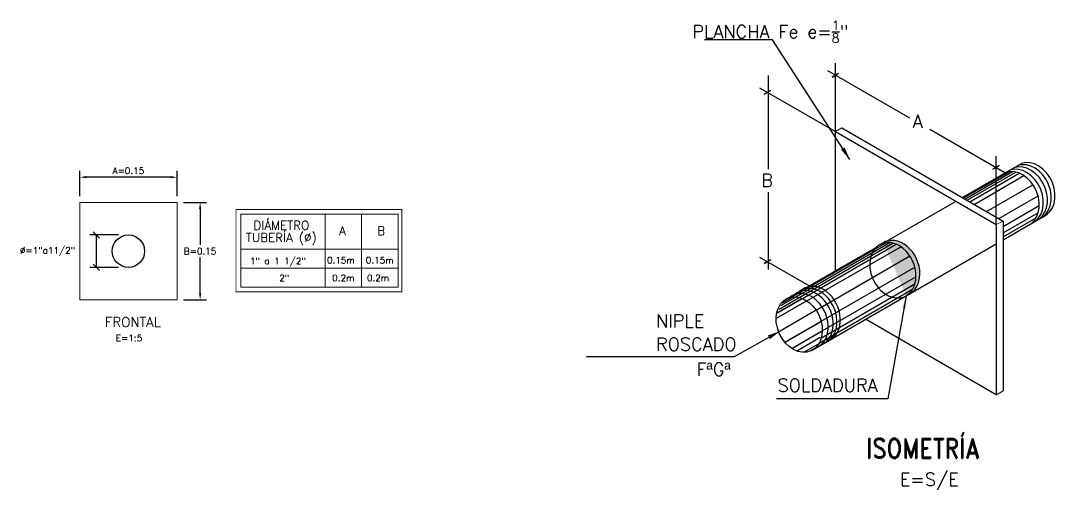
# Model space of a CAD drawing. Header units: metres. Extents: x -90 to 2507, y -28 to 972.
# Drawn here: x -63.806 to -62.206, y -25.099 to -24.376 of the extents above; entities that cross this region are included whole.
import ezdxf
from ezdxf.enums import TextEntityAlignment as Align

# ---------------------------------------------------------------- set-up
doc = ezdxf.new("R2010")
doc.units = ezdxf.units.M
doc.layers.add('AGUA', color=4, linetype='Continuous', lineweight=20)
for name, color, linetype in [('G-acotado', 8, 'Continuous'), ('G-textos-notas', 7, 'Continuous'), ('G-textos-subtitulo', 3, 'Continuous'), ('hatch', 9, 'Continuous'), ('LEYENDA', 7, 'Continuous'), ('S - VALVULA COMPUERTA', 2, 'Continuous'), ('S-TUBERIAS-NUEVAS', 3, 'Continuous'), ('TUBERIAS', 3, 'Continuous')]:
    doc.layers.add(name, color=color, linetype=linetype)
doc.styles.add('01COTAS', font='romans.shx')
doc.styles.add('10-NOTAS', font='romans.shx', dxfattribs={"height": 0.02})
doc.styles.add('150-NOTAS', font='romans.shx', dxfattribs={"height": 0.3})
doc.styles.add('150-SUBTITULO', font='romand.shx', dxfattribs={"height": 0.45})
doc.styles.add('20-SUBTITULO', font='romand.shx', dxfattribs={"height": 0.06})
doc.styles.add('5-SUBTITULO', font='romand.shx', dxfattribs={"height": 0.015})
doc.dimstyles.new('DIM-10-CORTE', dxfattribs={"dimscale": 0.01, "dimtxt": 2, "dimasz": 2, "dimexe": 2, "dimexo": 2, "dimgap": 1, "dimtad": 1, "dimtih": 1, "dimtoh": 1, "dimdsep": 46, "dimtxsty": '01COTAS', "dimcen": 25, "dimclrd": 256, "dimclre": 256, "dimclrt": 7, "dimadec": 0, "dimazin": 0, "dimtfac": 1, "dimtmove": 2, "dimatfit": 3, "dimfxl": 1, "dimtolj": 1, "dimtzin": 0, "dimarcsym": 0})
doc.dimstyles.new('DIM-5-CORTE', dxfattribs={"dimscale": 0.005, "dimtxt": 2, "dimasz": 2, "dimexe": 2, "dimexo": 2, "dimgap": 1, "dimtad": 1, "dimtih": 1, "dimtoh": 1, "dimdsep": 46, "dimtxsty": '01COTAS', "dimcen": 25, "dimclrd": 9, "dimclre": 9, "dimclrt": 7, "dimadec": 0, "dimazin": 0, "dimtfac": 1, "dimtmove": 2, "dimatfit": 3, "dimfxl": 1, "dimtolj": 1, "dimtzin": 0, "dimarcsym": 0})

# ---------------------------------------------------------------- blocks, each defined once
blk = doc.blocks.new('*D469')
at = {"layer": 'Defpoints', "color": 0, "transparency": 16777216}
for p in [(-63.7148, -24.6168), (-63.7148, -24.6558), (-63.5648, -24.6558)]:
    blk.add_point(p, dxfattribs=at)
at = {"layer": 'G-acotado', "color": 9, "lineweight": -2, "transparency": 16777216}
for p, q in [((-63.7148, -24.6458), (-63.7148, -24.6068)), ((-63.5648, -24.6458), (-63.5648, -24.6068)), ((-63.5748, -24.6168), (-63.7048, -24.6168))]:
    blk.add_line(p, q, dxfattribs=at)
at = {"layer": 'G-acotado', "color": 9, "transparency": 16777216}
for points in [[(-63.7048, -24.6151), (-63.7048, -24.6185), (-63.7148, -24.6168)], [(-63.5748, -24.6151), (-63.5748, -24.6185), (-63.5648, -24.6168)]]:
    blk.add_solid(points, dxfattribs=at)
at = {"layer": 'G-acotado', "color": 7, "transparency": 16777216, "insert": (-63.6398, -24.6068), "char_height": 0.01, "attachment_point": 5, "style": '01COTAS'}
blk.add_mtext('\\A1;A=0.15', dxfattribs=at)
blk = doc.blocks.new('*D470')
at = {"color": 9, "lineweight": -2, "transparency": 16777216}
for p, q in [((-63.5548, -24.6558), (-63.5192, -24.6558)), ((-63.5292, -24.6658), (-63.5292, -24.7208)), ((-63.5292, -24.7958), (-63.5292, -24.7408)), ((-63.5548, -24.8058), (-63.5192, -24.8058))]:
    blk.add_line(p, q, dxfattribs=at)
at = {"color": 9, "transparency": 16777216}
for points in [[(-63.5309, -24.6658), (-63.5275, -24.6658), (-63.5292, -24.6558)], [(-63.5309, -24.7958), (-63.5275, -24.7958), (-63.5292, -24.8058)]]:
    blk.add_solid(points, dxfattribs=at)
at = {"layer": 'Defpoints', "color": 0, "transparency": 16777216}
for p in [(-63.5648, -24.6558), (-63.5292, -24.6558), (-63.5648, -24.8058)]:
    blk.add_point(p, dxfattribs=at)
at = {"color": 7, "transparency": 16777216, "insert": (-63.5292, -24.7308), "char_height": 0.01, "attachment_point": 5, "style": '01COTAS'}
blk.add_mtext('\\A1;B=0.15', dxfattribs=at)
blk = doc.blocks.new('_Oblique')
at = {"color": 0, "linetype": 'ByBlock', "lineweight": -2}
blk.add_line((-0.5, -0.5), (0.5, 0.5), dxfattribs=at)
blk = doc.blocks.new('*D471')
at = {"color": 9, "lineweight": -2, "transparency": 16777216}
for p, q in [((-63.6553, -24.7058), (-63.6994, -24.7058)), ((-63.6894, -24.7058), (-63.6894, -24.7558)), ((-63.6553, -24.7558), (-63.6994, -24.7558))]:
    blk.add_line(p, q, dxfattribs=at)
at = {"layer": 'Defpoints', "color": 0, "transparency": 16777216}
for p in [(-63.6453, -24.7058), (-63.6894, -24.7558), (-63.6453, -24.7558)]:
    blk.add_point(p, dxfattribs=at)
at = {"color": 9, "lineweight": -2, "transparency": 16777216, "xscale": 0.01, "yscale": 0.01, "zscale": 0.01}
for p, rotation in [((-63.6894, -24.7058), 90), ((-63.6894, -24.7558), 270)]:
    blk.add_blockref('_Oblique', p, dxfattribs=dict(at, rotation=rotation))
at = {"color": 7, "transparency": 16777216, "insert": (-63.7645, -24.7313), "char_height": 0.01, "attachment_point": 5, "style": '01COTAS'}
blk.add_mtext('\\A1;%%C=1"a11/2"', dxfattribs=at)

msp = doc.modelspace()

# ---------------------------------------------------------------- hatches: boundary and pattern name
h = msp.add_hatch(color=8)
h.dxf.hatch_style = 1
edge = h.paths.add_edge_path()
edge.add_ellipse((-62.4548, -24.7569), major_axis=(-0.0181, 0.0405), ratio=0.758409, start_angle=190.415, end_angle=355.8994)
edge.add_line((-62.4706, -24.7156), (-62.4757, -24.7185))
edge.add_ellipse((-62.4609, -24.7602), major_axis=(-0.0181, 0.0405), ratio=0.758409, start_angle=184.5409, end_angle=354.0255, ccw=False)
edge.add_line((-62.4405, -24.7995), (-62.4314, -24.7942))

# ---------------------------------------------------------------- linework, layer by layer
at = {"color": 8, "lineweight": 0}
for points in [[(-63.2236, -24.7275), (-63.4666, -24.7275), (-63.4666, -24.6737), (-63.2236, -24.6737)], [(-63.3366, -24.6737), (-63.3366, -24.7864)], [(-63.2802, -24.6737), (-63.2802, -24.7864)], [(-63.2236, -24.6737), (-63.2236, -24.7864)], [(-63.2236, -24.7864), (-63.4666, -24.7864), (-63.4666, -24.7275), (-63.2236, -24.7275)], [(-63.4666, -24.7569), (-63.2236, -24.7569)]]:
    msp.add_lwpolyline(points, dxfattribs=at)
at = {"layer": 'AGUA', "color": 3, "linetype": 'Continuous'}
for p, q in [((-62.5495, -24.5465), (-62.5397, -24.5408)), ((-62.3014, -24.6897), (-62.291, -24.6844))]:
    msp.add_line(p, q, dxfattribs=at)
msp.add_lwpolyline([(-63.7148, -24.6558), (-63.5648, -24.6558), (-63.5648, -24.8058), (-63.7148, -24.8058)], close=True, dxfattribs=at)
at = {"layer": 'G-acotado'}
for p, q in [((-62.5493, -24.5466), (-62.5493, -24.4412)), ((-62.6533, -24.4602), (-62.6533, -24.6044)), ((-62.4345, -24.5258), (-62.5611, -24.4527)), ((-62.5547, -24.4625), (-62.5445, -24.4566)), ((-62.6663, -24.479), (-62.5495, -24.5465)), ((-62.6593, -24.489), (-62.649, -24.4831)), ((-62.288, -24.6103), (-62.4041, -24.5433)), ((-62.3014, -24.6897), (-62.3014, -24.5844)), ((-62.3067, -24.6045), (-62.2965, -24.5986)), ((-62.6533, -24.64), (-62.6533, -24.7592)), ((-62.6663, -24.7401), (-62.5906, -24.7838)), ((-62.6593, -24.7497), (-62.649, -24.7438))]:
    msp.add_line(p, q, dxfattribs=at)
for points in [[(-62.5552, -24.4616), (-62.5542, -24.4635), (-62.545, -24.4557), (-62.5439, -24.4575)], [(-62.6598, -24.4881), (-62.6587, -24.4899), (-62.6496, -24.4822), (-62.6485, -24.484)], [(-62.3073, -24.6036), (-62.3062, -24.6054), (-62.297, -24.5977), (-62.296, -24.5995)], [(-62.6598, -24.7488), (-62.6587, -24.7507), (-62.6496, -24.7429), (-62.6485, -24.7448)]]:
    msp.add_trace(points, dxfattribs=at)
at = {"layer": 'hatch', "linetype": 'Continuous'}
for p, q in [((-62.3497, -24.6505), (-62.2764, -24.6082)), ((-62.3522, -24.6491), (-62.2817, -24.6084)), ((-62.3464, -24.6524), (-62.2711, -24.609)), ((-62.3424, -24.6547), (-62.266, -24.6106)), ((-62.3356, -24.6587), (-62.2588, -24.6144)), ((-62.3164, -24.6697), (-62.2449, -24.6285)), ((-62.2975, -24.6806), (-62.237, -24.6457)), ((-62.291, -24.6927), (-62.2351, -24.6604)), ((-62.291, -24.7024), (-62.2365, -24.671)), ((-62.291, -24.7089), (-62.2399, -24.6795)), ((-62.616, -24.8014), (-62.4708, -24.7176)), ((-62.6107, -24.8013), (-62.4658, -24.7176)), ((-62.6055, -24.802), (-62.4607, -24.7184)), ((-62.6004, -24.8037), (-62.4557, -24.7201)), ((-62.5933, -24.8075), (-62.4486, -24.724)), ((-62.5794, -24.8216), (-62.4348, -24.7381)), ((-62.5715, -24.8389), (-62.4271, -24.7555)), ((-62.5711, -24.8642), (-62.4269, -24.7809)), ((-62.5697, -24.8536), (-62.4253, -24.7702)), ((-62.5746, -24.8727), (-62.4306, -24.7895)), ((-62.5937, -24.8072), (-62.6409, -24.8345)), ((-62.6401, -24.8266), (-62.6004, -24.8037)), ((-62.6012, -24.8042), (-62.6376, -24.8252)), ((-62.6055, -24.8026), (-62.6364, -24.8205)), ((-62.6107, -24.8016), (-62.6343, -24.8152)), ((-62.6153, -24.8015), (-62.6317, -24.811)), ((-62.5792, -24.8219), (-62.6346, -24.8539)), ((-62.6275, -24.8712), (-62.5715, -24.8389)), ((-62.5737, -24.8407), (-62.6253, -24.8705)), ((-62.6167, -24.8807), (-62.5697, -24.8536)), ((-62.572, -24.8553), (-62.6151, -24.8802)), ((-62.5729, -24.8639), (-62.608, -24.8842)), ((-62.5771, -24.8747), (-62.5975, -24.8865))]:
    msp.add_line(p, q, dxfattribs=at)
at = {"layer": 'LEYENDA', "color": 252, "const_width": 0.00125}
msp.add_lwpolyline([(-63.4738, -24.6665), (-63.2181, -24.6665), (-63.2181, -24.7935), (-63.4738, -24.7935)], close=True, dxfattribs=at)
at = {"layer": 'S - VALVULA COMPUERTA', "linetype": 'Continuous'}
for p, q in [((-62.5397, -24.5408), (-62.291, -24.6844)), ((-62.5495, -24.5465), (-62.3014, -24.6897)), ((-62.5495, -24.7613), (-62.5495, -24.5465)), ((-62.291, -24.6844), (-62.291, -24.9462)), ((-62.3014, -24.6897), (-62.3014, -24.9522)), ((-62.3014, -24.9522), (-62.5031, -24.8358)), ((-62.3014, -24.9522), (-62.291, -24.9462))]:
    msp.add_line(p, q, dxfattribs=at)
at = {"layer": 'S-TUBERIAS-NUEVAS', "linetype": 'Continuous', "ltscale": 0.0025}
for p, q in [((-62.3529, -24.6478), (-62.2626, -24.5956)), ((-62.4757, -24.7185), (-62.3634, -24.6539)), ((-62.291, -24.7133), (-62.2294, -24.6778)), ((-62.4405, -24.7995), (-62.3014, -24.7193)), ((-62.6267, -24.8053, -2206.5083), (-62.4862, -24.7246)), ((-62.5853, -24.8832), (-62.4405, -24.7995))]:
    msp.add_line(p, q, dxfattribs=at)
msp.add_circle((-63.6398, -24.7308), 0.025, dxfattribs=at)
for centre, start_param, end_param in [((-62.2464, -24.6369, -2206.5083), 3.108296, 6.225826), ((-62.2707, -24.6509, -2206.5083), 3.108296, 6.225826), ((-62.2644, -24.6472, -2206.5083), 3.108296, 6.225826), ((-62.2581, -24.6436, -2206.5083), 3.108296, 6.225826), ((-62.2522, -24.6402, -2206.5083), 3.108296, 6.225826), ((-62.4609, -24.7602), 3.193392, 6.540712), ((-62.4548, -24.7569), 3.193392, 6.540712), ((-62.4609, -24.7602), 0.311737, 3.115765), ((-62.5775, -24.8278), 3.132184, 6.434518), ((-62.5963, -24.8387), 3.132184, 6.434518), ((-62.5885, -24.8342), 3.132184, 6.434518), ((-62.5827, -24.8309), 3.132184, 6.434518)]:
    msp.add_ellipse(centre, major_axis=(-0.0181, 0.0405), ratio=0.758409, start_param=start_param, end_param=end_param, dxfattribs=at)
msp.add_ellipse((-62.6053, -24.8439, -2206.5083), major_axis=(-0.0181, 0.0405), ratio=0.758409, dxfattribs=at)
at = {"layer": 'TUBERIAS', "linetype": 'Continuous'}
msp.add_line((-62.3537, -24.6482), (-62.3529, -24.6478), dxfattribs=at)

# ---------------------------------------------------------------- texts
at = {"layer": 'G-textos-notas'}
for s, height, style, p in [('A', 0.02, '10-NOTAS', (-62.4303, -24.5405)), ('B', 0.02, '10-NOTAS', (-62.6639, -24.6315)), ('1" a 1 1/2"', 0.01, '150-NOTAS', (-63.4523, -24.751)), ('0.15m', 0.01, '150-NOTAS', (-63.3336, -24.7498)), ('0.15m', 0.01, '150-NOTAS', (-63.2737, -24.7498)), ('2"', 0.01, '150-NOTAS', (-63.4071, -24.7771)), ('0.2m', 0.01, '150-NOTAS', (-63.3255, -24.7771)), ('0.2m', 0.01, '150-NOTAS', (-63.272, -24.7771)), ('NIPLE ', 0.02, '10-NOTAS', (-62.8261, -24.8484)), ('ROSCADO', 0.02, '10-NOTAS', (-62.8261, -24.8842)), ('FªGª', 0.02, '10-NOTAS', (-62.7637, -24.9229)), ('SOLDADURA', 0.02, '10-NOTAS', (-62.6386, -24.9474))]:
    msp.add_text(s, height=height, dxfattribs=dict(at, style=style)).set_placement(p)
at = {"layer": 'G-textos-notas', "style": '10-NOTAS'}
msp.add_text('E=1:5', height=0.01, dxfattribs=at).set_placement((-63.6389, -24.8647, 33.9817), align=Align.MIDDLE_CENTER)
msp.add_text('E=S/E', height=0.02, dxfattribs=at).set_placement((-62.4047, -25.0839), align=Align.MIDDLE)
at = {"layer": 'G-textos-notas', "insert": (-62.7703, -24.3758), "char_height": 0.02, "width": 0.256198, "attachment_point": 1, "style": '10-NOTAS'}
msp.add_mtext('\\A1;PLANCHA Fe e={\\H0.7x;\\S1/8;}"', dxfattribs=at)
at = {"layer": 'G-textos-subtitulo', "style": '150-SUBTITULO'}
for s, p in [('DIÁMETRO', (-63.4039, -24.6888)), ('TUBERÍA (%%C)', (-63.4039, -24.7099)), ('A', (-63.3098, -24.6994)), ('B', (-63.2501, -24.6994))]:
    msp.add_text(s, height=0.0135, dxfattribs=at).set_placement(p, align=Align.MIDDLE)
at = {"layer": 'G-textos-subtitulo', "style": '5-SUBTITULO'}
msp.add_text('FRONTAL', height=0.015, dxfattribs=at).set_placement((-63.6329, -24.8476), align=Align.CENTER)
at = {"layer": 'G-textos-subtitulo', "style": '20-SUBTITULO', "width": 0.85}
msp.add_text('ISOMETRÍA', height=0.03, dxfattribs=at).set_placement((-62.5022, -25.0497))

# ---------------------------------------------------------------- dimensions: what is measured, and where the dimension line sits
dim = msp.add_linear_dim(base=(-63.5292, -24.6558), p1=(-63.5648, -24.8058), p2=(-63.5648, -24.6558), angle=90, text='B=<>', dimstyle='DIM-5-CORTE')
dim.commit()
dim.dimension.update_dxf_attribs({"geometry": '*D470', "text_midpoint": (-63.5292, -24.7308)})
dim = msp.add_linear_dim(base=(-63.6894, -24.7558), p1=(-63.6453, -24.7058), p2=(-63.6453, -24.7558), angle=90, text='%%C=1"a11/2"', dimstyle='DIM-5-CORTE', override={"dimblk1": 'Oblique', "dimblk2": 'Oblique', "dimsah": 1})
dim.commit()
dim.dimension.update_dxf_attribs({"geometry": '*D471', "text_midpoint": (-63.7645, -24.7313), "dimtype": 160})
at = {"layer": 'G-acotado'}
dim = msp.add_linear_dim(base=(-63.7148, -24.6168), p1=(-63.5648, -24.6558), p2=(-63.7148, -24.6558), text='A=<>', dimstyle='DIM-5-CORTE', dxfattribs=at)
dim.commit()
dim.dimension.update_dxf_attribs({"geometry": '*D469', "text_midpoint": (-63.6398, -24.6068)})

# ---------------------------------------------------------------- leaders
for points in [[(-62.5272, -24.5895), (-62.6467, -24.4054), (-62.7515, -24.4054)], [(-62.4403, -24.7994), (-62.4686, -24.9586), (-62.6405, -24.9586)], [(-62.6346, -24.8539), (-62.7058, -24.8934), (-62.9335, -24.8934)]]:
    msp.add_leader(points, dimstyle='DIM-10-CORTE', override={"dimtad": 2, "dimzin": 0, "dimtix": 1}, dxfattribs=at)

doc.saveas('drawing.dxf')
